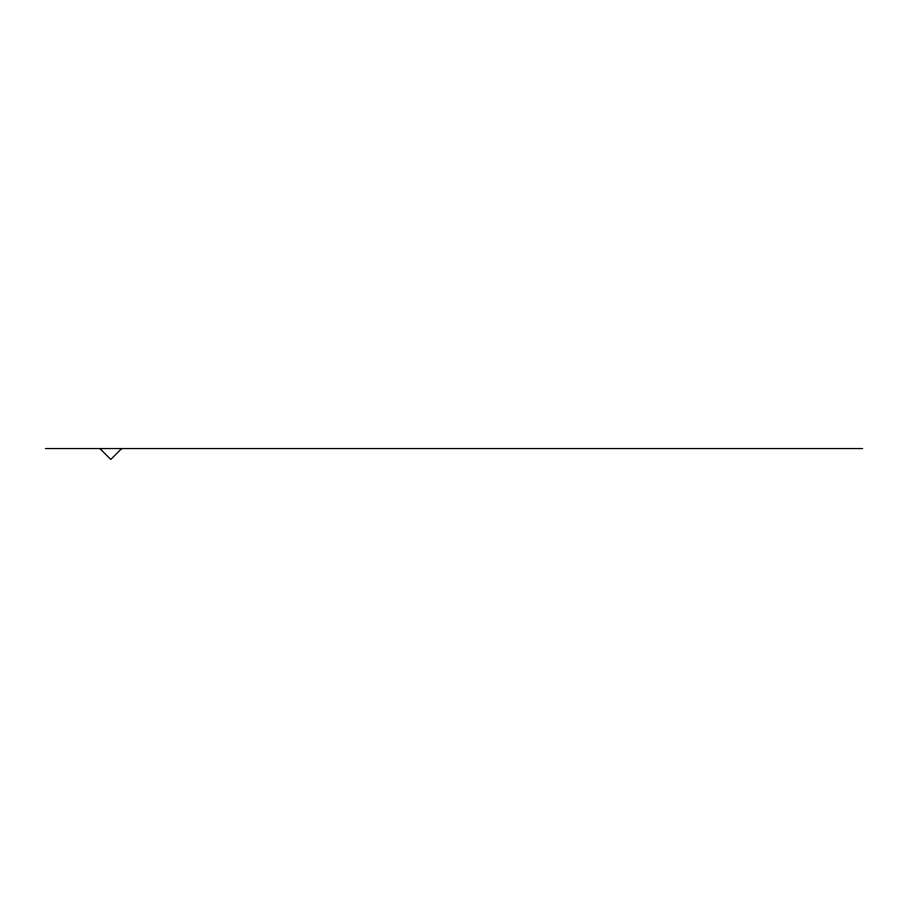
<?xml version="1.0" encoding="UTF-8"?>
<svg xmlns="http://www.w3.org/2000/svg" width="908" height="908" viewBox="0 0 908 908"><rect width="100%" height="100%" fill="white"/><g stroke="black" fill="none" stroke-linecap="round" stroke-linejoin="round"><path stroke-width="1.36" d="M121.672 448.552L110.776 459.448L99.88 448.552M45.4 448.552L862.6 448.552"/></g></svg>
